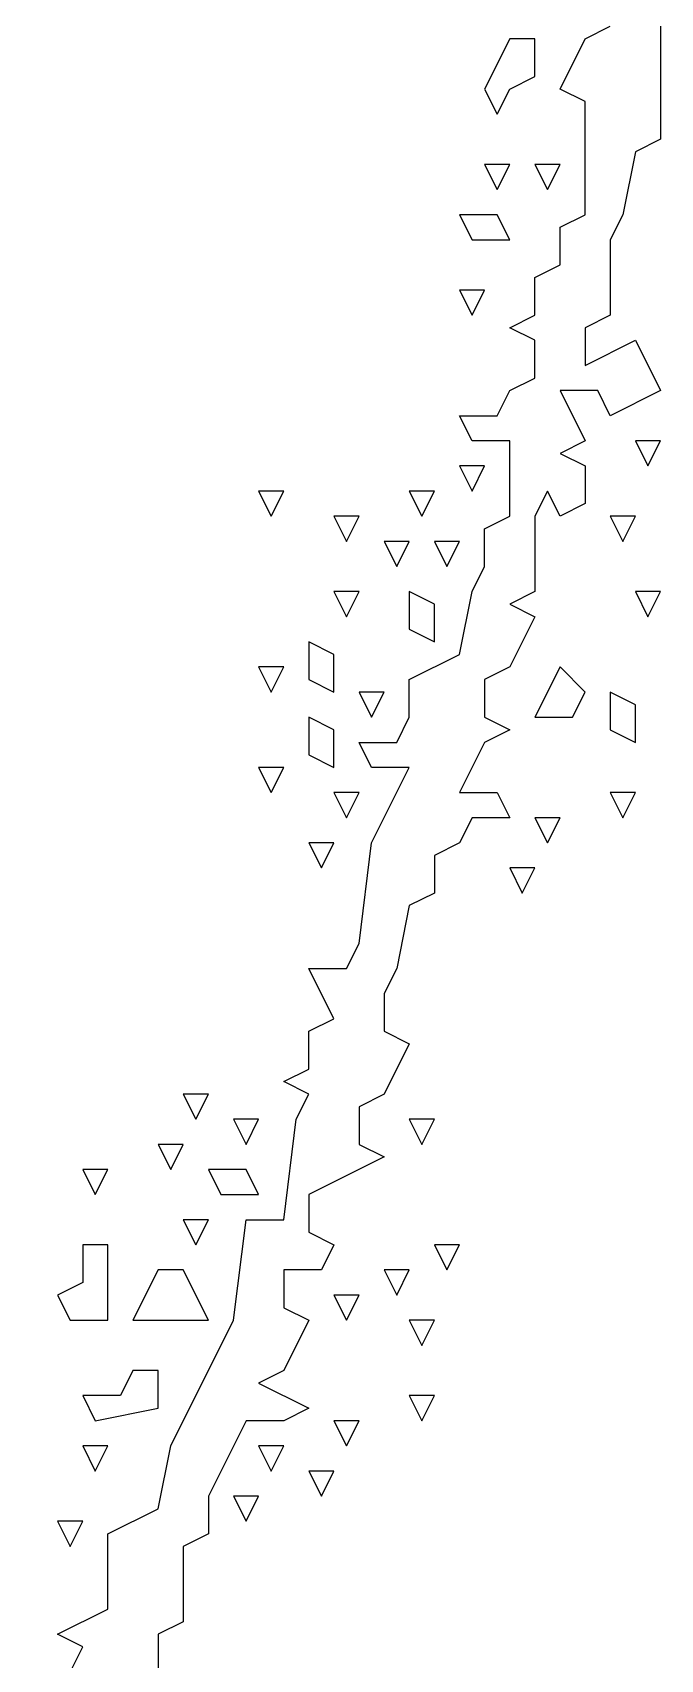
# Model space of a CAD drawing. Extents: x 2 to 124, y 0 to 170.
# Drawn here: x 67.21 to 71.24, y 120.01 to 130.44 of the extents above; entities that cross this region are included whole.
import ezdxf

# ---------------------------------------------------------------- set-up
doc = ezdxf.new("R2010")
doc.units = 0
doc.layers.add('Layer0', color=7, linetype='Continuous')

msp = doc.modelspace()

# ---------------------------------------------------------------- linework, layer by layer
at = {"layer": 'Layer0', "color": 5, "linetype": 'CONTINUOUS'}
for p, q in [((70.75284, 130.3977, 0.1), (70.91383, 130.4782, 0.1)), ((71.2358, 130.4782, 0.1), (71.2358, 129.7538, 0.1)), ((70.26989, 130.3977, 0.1), (70.1089, 130.0758, 0.1)), ((70.43087, 130.3977, 0.1), (70.26989, 130.3977, 0.1)), ((70.43087, 130.1563, 0.1), (70.43087, 130.3977, 0.1)), ((70.59186, 130.0758, 0.1), (70.75284, 130.3977, 0.1)), ((70.26989, 130.0758, 0.1), (70.43087, 130.1563, 0.1)), ((70.1089, 130.0758, 0.1), (70.18939, 129.9148, 0.1)), ((70.18939, 129.9148, 0.1), (70.26989, 130.0758, 0.1)), ((70.75284, 129.9953, 0.1), (70.59186, 130.0758, 0.1)), ((70.75284, 129.2708, 0.1), (70.75284, 129.9953, 0.1)), ((71.07481, 129.6733, 0.1), (70.99432, 129.2708, 0.1)), ((71.2358, 129.7538, 0.1), (71.07481, 129.6733, 0.1)), ((70.1089, 129.5928, 0.1), (70.18939, 129.4318, 0.1)), ((70.26989, 129.5928, 0.1), (70.1089, 129.5928, 0.1)), ((70.18939, 129.4318, 0.1), (70.26989, 129.5928, 0.1)), ((70.43087, 129.5928, 0.1), (70.51136, 129.4318, 0.1)), ((70.59186, 129.5928, 0.1), (70.43087, 129.5928, 0.1)), ((70.51136, 129.4318, 0.1), (70.59186, 129.5928, 0.1)), ((69.94792, 129.2708, 0.1), (70.02841, 129.1098, 0.1)), ((70.18939, 129.2708, 0.1), (69.94792, 129.2708, 0.1)), ((70.26989, 129.1098, 0.1), (70.18939, 129.2708, 0.1)), ((70.59186, 129.1903, 0.1), (70.75284, 129.2708, 0.1)), ((70.99432, 129.2708, 0.1), (70.91383, 129.1098, 0.1)), ((70.59186, 128.9489, 0.1), (70.59186, 129.1903, 0.1)), ((70.02841, 129.1098, 0.1), (70.26989, 129.1098, 0.1)), ((70.91383, 129.1098, 0.1), (70.91383, 128.6269, 0.1)), ((70.43087, 128.8684, 0.1), (70.59186, 128.9489, 0.1)), ((70.43087, 128.6269, 0.1), (70.43087, 128.8684, 0.1)), ((69.94792, 128.7879, 0.1), (70.02841, 128.6269, 0.1)), ((70.1089, 128.7879, 0.1), (69.94792, 128.7879, 0.1)), ((70.02841, 128.6269, 0.1), (70.1089, 128.7879, 0.1)), ((70.26989, 128.5464, 0.1), (70.43087, 128.6269, 0.1)), ((70.43087, 128.4659, 0.1), (70.26989, 128.5464, 0.1)), ((70.91383, 128.6269, 0.1), (70.75284, 128.5464, 0.1)), ((70.75284, 128.5464, 0.1), (70.75284, 128.3049, 0.1)), ((70.43087, 128.2244, 0.1), (70.43087, 128.4659, 0.1)), ((70.75284, 128.3049, 0.1), (71.07481, 128.4659, 0.1)), ((71.07481, 128.4659, 0.1), (71.2358, 128.1439, 0.1)), ((70.26989, 128.1439, 0.1), (70.43087, 128.2244, 0.1)), ((70.18939, 127.983, 0.1), (70.26989, 128.1439, 0.1)), ((70.83333, 128.1439, 0.1), (70.59186, 128.1439, 0.1)), ((70.59186, 128.1439, 0.1), (70.75284, 127.822, 0.1)), ((70.91383, 127.983, 0.1), (70.83333, 128.1439, 0.1)), ((71.2358, 128.1439, 0.1), (70.91383, 127.983, 0.1)), ((70.02841, 127.822, 0.1), (69.94792, 127.983, 0.1)), ((69.94792, 127.983, 0.1), (70.18939, 127.983, 0.1)), ((70.26989, 127.822, 0.1), (70.02841, 127.822, 0.1)), ((70.26989, 127.339, 0.1), (70.26989, 127.822, 0.1)), ((70.75284, 127.822, 0.1), (70.59186, 127.7415, 0.1)), ((71.07481, 127.822, 0.1), (71.1553, 127.661, 0.1)), ((71.2358, 127.822, 0.1), (71.07481, 127.822, 0.1)), ((71.1553, 127.661, 0.1), (71.2358, 127.822, 0.1)), ((70.59186, 127.7415, 0.1), (70.75284, 127.661, 0.1)), ((69.94792, 127.661, 0.1), (70.02841, 127.5, 0.1)), ((70.1089, 127.661, 0.1), (69.94792, 127.661, 0.1)), ((70.02841, 127.5, 0.1), (70.1089, 127.661, 0.1)), ((70.75284, 127.661, 0.1), (70.75284, 127.4195, 0.1)), ((68.66004, 127.5, 0.1), (68.74053, 127.339, 0.1)), ((68.82102, 127.5, 0.1), (68.66004, 127.5, 0.1)), ((68.74053, 127.339, 0.1), (68.82102, 127.5, 0.1)), ((69.62595, 127.5, 0.1), (69.70644, 127.339, 0.1)), ((69.78693, 127.5, 0.1), (69.62595, 127.5, 0.1)), ((69.70644, 127.339, 0.1), (69.78693, 127.5, 0.1)), ((70.51136, 127.5, 0.1), (70.43087, 127.339, 0.1)), ((70.59186, 127.339, 0.1), (70.51136, 127.5, 0.1)), ((70.75284, 127.4195, 0.1), (70.59186, 127.339, 0.1)), ((69.14299, 127.339, 0.1), (69.22348, 127.178, 0.1)), ((69.30398, 127.339, 0.1), (69.14299, 127.339, 0.1)), ((69.22348, 127.178, 0.1), (69.30398, 127.339, 0.1)), ((70.1089, 127.2585, 0.1), (70.26989, 127.339, 0.1)), ((70.43087, 127.339, 0.1), (70.43087, 126.8561, 0.1)), ((70.91383, 127.339, 0.1), (70.99432, 127.178, 0.1)), ((71.07481, 127.339, 0.1), (70.91383, 127.339, 0.1)), ((70.99432, 127.178, 0.1), (71.07481, 127.339, 0.1)), ((69.46496, 127.178, 0.1), (69.54545, 127.017, 0.1)), ((69.62595, 127.178, 0.1), (69.46496, 127.178, 0.1)), ((69.54545, 127.017, 0.1), (69.62595, 127.178, 0.1)), ((69.78693, 127.178, 0.1), (69.86742, 127.017, 0.1)), ((69.94792, 127.178, 0.1), (69.78693, 127.178, 0.1)), ((69.86742, 127.017, 0.1), (69.94792, 127.178, 0.1)), ((70.1089, 127.017, 0.1), (70.1089, 127.2585, 0.1)), ((70.02841, 126.8561, 0.1), (70.1089, 127.017, 0.1)), ((69.14299, 126.8561, 0.1), (69.22348, 126.6951, 0.1)), ((69.30398, 126.8561, 0.1), (69.14299, 126.8561, 0.1)), ((69.22348, 126.6951, 0.1), (69.30398, 126.8561, 0.1)), ((69.62595, 126.8561, 0.1), (69.62595, 126.6146, 0.1)), ((69.78693, 126.7756, 0.1), (69.62595, 126.8561, 0.1)), ((69.78693, 126.5341, 0.1), (69.78693, 126.7756, 0.1)), ((69.94792, 126.4536, 0.1), (70.02841, 126.8561, 0.1)), ((70.43087, 126.8561, 0.1), (70.26989, 126.7756, 0.1)), ((70.26989, 126.7756, 0.1), (70.43087, 126.6951, 0.1)), ((71.07481, 126.8561, 0.1), (71.1553, 126.6951, 0.1)), ((71.2358, 126.8561, 0.1), (71.07481, 126.8561, 0.1)), ((71.1553, 126.6951, 0.1), (71.2358, 126.8561, 0.1)), ((70.43087, 126.6951, 0.1), (70.26989, 126.3731, 0.1)), ((69.62595, 126.6146, 0.1), (69.78693, 126.5341, 0.1)), ((68.98201, 126.5341, 0.1), (68.98201, 126.2926, 0.1)), ((69.14299, 126.4536, 0.1), (68.98201, 126.5341, 0.1)), ((69.14299, 126.2121, 0.1), (69.14299, 126.4536, 0.1)), ((69.62595, 126.2926, 0.1), (69.94792, 126.4536, 0.1)), ((68.66004, 126.3731, 0.1), (68.74053, 126.2121, 0.1)), ((68.82102, 126.3731, 0.1), (68.66004, 126.3731, 0.1)), ((68.74053, 126.2121, 0.1), (68.82102, 126.3731, 0.1)), ((70.26989, 126.3731, 0.1), (70.1089, 126.2926, 0.1)), ((70.59186, 126.3731, 0.1), (70.43087, 126.0511, 0.1)), ((70.75284, 126.2121, 0.1), (70.59186, 126.3731, 0.1)), ((68.98201, 126.2926, 0.1), (69.14299, 126.2121, 0.1)), ((69.62595, 126.0511, 0.1), (69.62595, 126.2926, 0.1)), ((70.1089, 126.2926, 0.1), (70.1089, 126.0511, 0.1)), ((69.30398, 126.2121, 0.1), (69.38447, 126.0511, 0.1)), ((69.46496, 126.2121, 0.1), (69.30398, 126.2121, 0.1)), ((69.38447, 126.0511, 0.1), (69.46496, 126.2121, 0.1)), ((70.67235, 126.0511, 0.1), (70.75284, 126.2121, 0.1)), ((70.91383, 126.2121, 0.1), (70.91383, 125.9706, 0.1)), ((71.07481, 126.1316, 0.1), (70.91383, 126.2121, 0.1)), ((71.07481, 125.8902, 0.1), (71.07481, 126.1316, 0.1)), ((68.98201, 126.0511, 0.1), (68.98201, 125.8097, 0.1)), ((69.14299, 125.9706, 0.1), (68.98201, 126.0511, 0.1)), ((69.54545, 125.8902, 0.1), (69.62595, 126.0511, 0.1)), ((70.1089, 126.0511, 0.1), (70.26989, 125.9706, 0.1)), ((70.43087, 126.0511, 0.1), (70.67235, 126.0511, 0.1)), ((69.14299, 125.7292, 0.1), (69.14299, 125.9706, 0.1)), ((70.26989, 125.9706, 0.1), (70.1089, 125.8902, 0.1)), ((70.91383, 125.9706, 0.1), (71.07481, 125.8902, 0.1)), ((69.38447, 125.7292, 0.1), (69.30398, 125.8902, 0.1)), ((69.30398, 125.8902, 0.1), (69.54545, 125.8902, 0.1)), ((70.1089, 125.8902, 0.1), (69.94792, 125.5682, 0.1)), ((68.66004, 125.7292, 0.1), (68.74053, 125.5682, 0.1)), ((68.82102, 125.7292, 0.1), (68.66004, 125.7292, 0.1)), ((68.74053, 125.5682, 0.1), (68.82102, 125.7292, 0.1)), ((68.98201, 125.8097, 0.1), (69.14299, 125.7292, 0.1)), ((69.38447, 125.2462, 0.1), (69.62595, 125.7292, 0.1)), ((69.62595, 125.7292, 0.1), (69.38447, 125.7292, 0.1)), ((69.14299, 125.5682, 0.1), (69.22348, 125.4072, 0.1)), ((69.30398, 125.5682, 0.1), (69.14299, 125.5682, 0.1)), ((69.22348, 125.4072, 0.1), (69.30398, 125.5682, 0.1)), ((69.94792, 125.5682, 0.1), (70.18939, 125.5682, 0.1)), ((70.18939, 125.5682, 0.1), (70.26989, 125.4072, 0.1)), ((70.91383, 125.5682, 0.1), (70.99432, 125.4072, 0.1)), ((71.07481, 125.5682, 0.1), (70.91383, 125.5682, 0.1)), ((70.99432, 125.4072, 0.1), (71.07481, 125.5682, 0.1)), ((70.02841, 125.4072, 0.1), (69.94792, 125.2462, 0.1)), ((70.26989, 125.4072, 0.1), (70.02841, 125.4072, 0.1)), ((70.43087, 125.4072, 0.1), (70.51136, 125.2462, 0.1)), ((70.59186, 125.4072, 0.1), (70.43087, 125.4072, 0.1)), ((70.51136, 125.2462, 0.1), (70.59186, 125.4072, 0.1)), ((68.98201, 125.2462, 0.1), (69.0625, 125.0852, 0.1)), ((69.14299, 125.2462, 0.1), (68.98201, 125.2462, 0.1)), ((69.0625, 125.0852, 0.1), (69.14299, 125.2462, 0.1)), ((69.30398, 124.6023, 0.1), (69.38447, 125.2462, 0.1)), ((69.94792, 125.2462, 0.1), (69.78693, 125.1657, 0.1)), ((69.78693, 125.1657, 0.1), (69.78693, 124.9242, 0.1)), ((70.26989, 125.0852, 0.1), (70.35038, 124.9242, 0.1)), ((70.43087, 125.0852, 0.1), (70.26989, 125.0852, 0.1)), ((70.35038, 124.9242, 0.1), (70.43087, 125.0852, 0.1)), ((69.78693, 124.9242, 0.1), (69.62595, 124.8438, 0.1)), ((69.62595, 124.8438, 0.1), (69.54545, 124.4413, 0.1)), ((69.22348, 124.4413, 0.1), (69.30398, 124.6023, 0.1)), ((69.14299, 124.1193, 0.1), (68.98201, 124.4413, 0.1)), ((68.98201, 124.4413, 0.1), (69.22348, 124.4413, 0.1)), ((69.54545, 124.4413, 0.1), (69.46496, 124.2803, 0.1)), ((69.46496, 124.2803, 0.1), (69.46496, 124.0388, 0.1)), ((68.98201, 124.0388, 0.1), (69.14299, 124.1193, 0.1)), ((68.98201, 123.7973, 0.1), (68.98201, 124.0388, 0.1)), ((69.46496, 124.0388, 0.1), (69.62595, 123.9583, 0.1)), ((69.62595, 123.9583, 0.1), (69.46496, 123.6364, 0.1)), ((68.82102, 123.7169, 0.1), (68.98201, 123.7973, 0.1)), ((68.17708, 123.6364, 0.1), (68.25758, 123.4754, 0.1)), ((68.33807, 123.6364, 0.1), (68.17708, 123.6364, 0.1)), ((68.25758, 123.4754, 0.1), (68.33807, 123.6364, 0.1)), ((68.98201, 123.6364, 0.1), (68.82102, 123.7169, 0.1)), ((68.90152, 123.4754, 0.1), (68.98201, 123.6364, 0.1)), ((69.46496, 123.6364, 0.1), (69.30398, 123.5559, 0.1)), ((69.30398, 123.5559, 0.1), (69.30398, 123.3144, 0.1)), ((68.49905, 123.4754, 0.1), (68.57955, 123.3144, 0.1)), ((68.66004, 123.4754, 0.1), (68.49905, 123.4754, 0.1)), ((68.57955, 123.3144, 0.1), (68.66004, 123.4754, 0.1)), ((68.82102, 122.8314, 0.1), (68.90152, 123.4754, 0.1)), ((69.62595, 123.4754, 0.1), (69.70644, 123.3144, 0.1)), ((69.78693, 123.4754, 0.1), (69.62595, 123.4754, 0.1)), ((69.70644, 123.3144, 0.1), (69.78693, 123.4754, 0.1)), ((68.0161, 123.3144, 0.1), (68.09659, 123.1534, 0.1)), ((68.17708, 123.3144, 0.1), (68.0161, 123.3144, 0.1)), ((68.09659, 123.1534, 0.1), (68.17708, 123.3144, 0.1)), ((69.30398, 123.3144, 0.1), (69.46496, 123.2339, 0.1)), ((69.46496, 123.2339, 0.1), (68.98201, 122.9924, 0.1)), ((67.53314, 123.1534, 0.1), (67.61364, 122.9924, 0.1)), ((67.69413, 123.1534, 0.1), (67.53314, 123.1534, 0.1)), ((67.61364, 122.9924, 0.1), (67.69413, 123.1534, 0.1)), ((68.33807, 123.1534, 0.1), (68.41856, 122.9924, 0.1)), ((68.57955, 123.1534, 0.1), (68.33807, 123.1534, 0.1)), ((68.66004, 122.9924, 0.1), (68.57955, 123.1534, 0.1)), ((68.41856, 122.9924, 0.1), (68.66004, 122.9924, 0.1)), ((68.98201, 122.9924, 0.1), (68.98201, 122.7509, 0.1)), ((68.17708, 122.8314, 0.1), (68.25758, 122.6705, 0.1)), ((68.33807, 122.8314, 0.1), (68.17708, 122.8314, 0.1)), ((68.25758, 122.6705, 0.1), (68.33807, 122.8314, 0.1)), ((68.49905, 122.1875, 0.1), (68.57955, 122.8314, 0.1)), ((68.57955, 122.8314, 0.1), (68.82102, 122.8314, 0.1)), ((68.98201, 122.7509, 0.1), (69.14299, 122.6705, 0.1)), ((67.53314, 122.6705, 0.1), (67.53314, 122.429, 0.1)), ((67.69413, 122.6705, 0.1), (67.53314, 122.6705, 0.1)), ((67.69413, 122.1875, 0.1), (67.69413, 122.6705, 0.1)), ((69.14299, 122.6705, 0.1), (69.0625, 122.5095, 0.1)), ((69.78693, 122.6705, 0.1), (69.86742, 122.5095, 0.1)), ((69.94792, 122.6705, 0.1), (69.78693, 122.6705, 0.1)), ((69.86742, 122.5095, 0.1), (69.94792, 122.6705, 0.1)), ((68.0161, 122.5095, 0.1), (67.85511, 122.1875, 0.1)), ((68.17708, 122.5095, 0.1), (68.0161, 122.5095, 0.1)), ((68.33807, 122.1875, 0.1), (68.17708, 122.5095, 0.1)), ((69.0625, 122.5095, 0.1), (68.82102, 122.5095, 0.1)), ((68.82102, 122.5095, 0.1), (68.82102, 122.268, 0.1)), ((69.46496, 122.5095, 0.1), (69.54545, 122.3485, 0.1)), ((69.62595, 122.5095, 0.1), (69.46496, 122.5095, 0.1)), ((69.54545, 122.3485, 0.1), (69.62595, 122.5095, 0.1)), ((67.53314, 122.429, 0.1), (67.37216, 122.3485, 0.1)), ((67.37216, 122.3485, 0.1), (67.45265, 122.1875, 0.1)), ((69.14299, 122.3485, 0.1), (69.22348, 122.1875, 0.1)), ((69.30398, 122.3485, 0.1), (69.14299, 122.3485, 0.1)), ((69.22348, 122.1875, 0.1), (69.30398, 122.3485, 0.1)), ((67.45265, 122.1875, 0.1), (67.69413, 122.1875, 0.1)), ((67.85511, 122.1875, 0.1), (68.33807, 122.1875, 0.1)), ((68.09659, 121.3826, 0.1), (68.49905, 122.1875, 0.1)), ((68.82102, 122.268, 0.1), (68.98201, 122.1875, 0.1)), ((68.98201, 122.1875, 0.1), (68.82102, 121.8655, 0.1)), ((69.62595, 122.1875, 0.1), (69.70644, 122.0265, 0.1)), ((69.78693, 122.1875, 0.1), (69.62595, 122.1875, 0.1)), ((69.70644, 122.0265, 0.1), (69.78693, 122.1875, 0.1)), ((67.85511, 121.8655, 0.1), (67.77462, 121.7045, 0.1)), ((68.0161, 121.8655, 0.1), (67.85511, 121.8655, 0.1)), ((68.0161, 121.6241, 0.1), (68.0161, 121.8655, 0.1)), ((68.82102, 121.8655, 0.1), (68.66004, 121.785, 0.1)), ((68.66004, 121.785, 0.1), (68.98201, 121.6241, 0.1)), ((67.77462, 121.7045, 0.1), (67.53314, 121.7045, 0.1)), ((67.53314, 121.7045, 0.1), (67.61364, 121.5436, 0.1)), ((69.62595, 121.7045, 0.1), (69.70644, 121.5436, 0.1)), ((69.78693, 121.7045, 0.1), (69.62595, 121.7045, 0.1)), ((69.70644, 121.5436, 0.1), (69.78693, 121.7045, 0.1)), ((67.61364, 121.5436, 0.1), (68.0161, 121.6241, 0.1)), ((68.57955, 121.5436, 0.1), (68.33807, 121.0606, 0.1)), ((68.82102, 121.5436, 0.1), (68.57955, 121.5436, 0.1)), ((68.98201, 121.6241, 0.1), (68.82102, 121.5436, 0.1)), ((69.14299, 121.5436, 0.1), (69.22348, 121.3826, 0.1)), ((69.30398, 121.5436, 0.1), (69.14299, 121.5436, 0.1)), ((69.22348, 121.3826, 0.1), (69.30398, 121.5436, 0.1)), ((67.53314, 121.3826, 0.1), (67.61364, 121.2216, 0.1)), ((67.69413, 121.3826, 0.1), (67.53314, 121.3826, 0.1)), ((67.61364, 121.2216, 0.1), (67.69413, 121.3826, 0.1)), ((68.0161, 120.9801, 0.1), (68.09659, 121.3826, 0.1)), ((68.66004, 121.3826, 0.1), (68.74053, 121.2216, 0.1)), ((68.82102, 121.3826, 0.1), (68.66004, 121.3826, 0.1)), ((68.74053, 121.2216, 0.1), (68.82102, 121.3826, 0.1)), ((68.98201, 121.2216, 0.1), (69.0625, 121.0606, 0.1)), ((69.14299, 121.2216, 0.1), (68.98201, 121.2216, 0.1)), ((69.0625, 121.0606, 0.1), (69.14299, 121.2216, 0.1)), ((68.33807, 121.0606, 0.1), (68.33807, 120.8191, 0.1)), ((68.49905, 121.0606, 0.1), (68.57955, 120.8996, 0.1)), ((68.66004, 121.0606, 0.1), (68.49905, 121.0606, 0.1)), ((68.57955, 120.8996, 0.1), (68.66004, 121.0606, 0.1)), ((67.69413, 120.8191, 0.1), (68.0161, 120.9801, 0.1)), ((67.37216, 120.8996, 0.1), (67.45265, 120.7386, 0.1)), ((67.53314, 120.8996, 0.1), (67.37216, 120.8996, 0.1)), ((67.45265, 120.7386, 0.1), (67.53314, 120.8996, 0.1)), ((67.69413, 120.3362, 0.1), (67.69413, 120.8191, 0.1)), ((68.33807, 120.8191, 0.1), (68.17708, 120.7386, 0.1)), ((68.17708, 120.7386, 0.1), (68.17708, 120.2557, 0.1)), ((67.37216, 120.1752, 0.1), (67.69413, 120.3362, 0.1)), ((68.17708, 120.2557, 0.1), (68.0161, 120.1752, 0.1)), ((67.21117, 119.4508, 0.1), (67.53314, 120.0947, 0.1)), ((67.53314, 120.0947, 0.1), (67.37216, 120.1752, 0.1)), ((68.0161, 120.1752, 0.1), (68.0161, 119.9337, 0.1))]:
    msp.add_line(p, q, dxfattribs=at)

doc.saveas('drawing.dxf')
